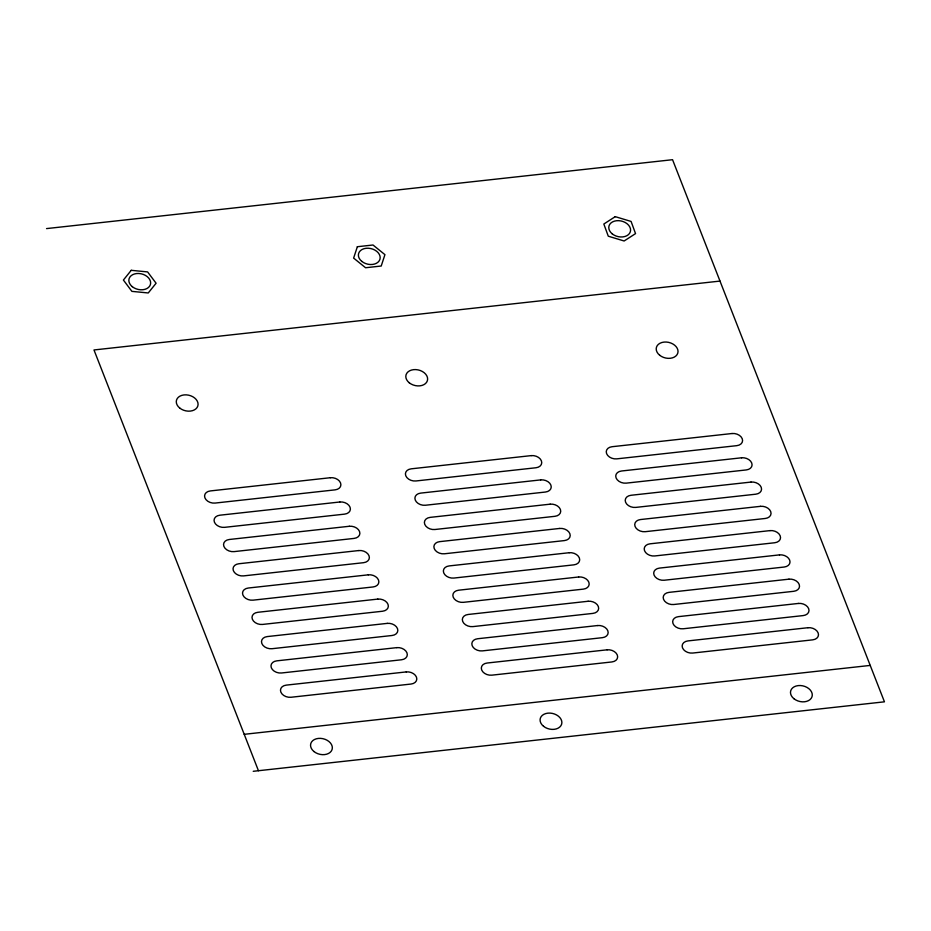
<?xml version="1.0" encoding="UTF-8"?>
<svg xmlns="http://www.w3.org/2000/svg" width="931" height="931" viewBox="0 0 931 931"><rect width="100%" height="100%" fill="white"/><g stroke="black" fill="none" stroke-linecap="round" stroke-linejoin="round"><path stroke-width="1.4" d="M46.55 228.595L672.554 159.701L884.45 701.823L253.232 771.299M719.989 281.081L93.984 349.963L258.446 770.717M244.213 734.315L870.217 665.421M357.353 246.727L353.629 258.096L365.569 267.744L381.221 266.022L384.934 254.652L373.005 245.004L357.353 246.727M131.248 270.316L123.404 280.045L131.899 291.368L148.25 292.962L156.094 283.233L147.598 271.91L131.248 270.316M615.24 216.655L603.835 224.034L608.28 236.195L624.131 240.989L635.536 233.611L631.09 221.438L615.24 216.655M330.354 477.719L210.371 490.928A8.286 5.97 13.8 0 0 204.913 497.852A8.286 5.97 13.8 0 0 215.119 503.066L335.102 489.857A8.286 5.97 13.8 0 0 340.548 482.933A8.286 5.97 13.8 0 0 330.354 477.719M531.194 455.62L411.211 468.828A8.286 5.97 13.8 0 0 405.765 475.753A8.286 5.97 13.8 0 0 415.959 480.966L535.942 467.758A8.286 5.97 13.8 0 0 541.4 460.833A8.286 5.97 13.8 0 0 531.194 455.62M732.045 433.52L612.051 446.717A8.286 5.97 13.8 0 0 606.605 453.653A8.286 5.97 13.8 0 0 616.799 458.855L736.782 445.658A8.286 5.97 13.8 0 0 742.24 438.722A8.286 5.97 13.8 0 0 732.045 433.52M339.838 501.995L219.856 515.204A8.286 5.97 13.8 0 0 214.409 522.128A8.286 5.97 13.8 0 0 224.604 527.342L344.586 514.133A8.286 5.97 13.8 0 0 350.044 507.209A8.286 5.97 13.8 0 0 339.838 501.995M540.69 479.896L420.707 493.104A8.286 5.97 13.8 0 0 415.249 500.028A8.286 5.97 13.8 0 0 425.444 505.242L545.426 492.034A8.286 5.97 13.8 0 0 550.884 485.098A8.286 5.97 13.8 0 0 540.69 479.896M741.53 457.796L621.547 470.993A8.286 5.97 13.8 0 0 616.089 477.929A8.286 5.97 13.8 0 0 626.284 483.131L746.278 469.934A8.286 5.97 13.8 0 0 751.724 462.998A8.286 5.97 13.8 0 0 741.53 457.796M349.334 526.271L229.352 539.48A8.286 5.97 13.8 0 0 223.894 546.404A8.286 5.97 13.8 0 0 234.088 551.618L354.071 538.409A8.286 5.97 13.8 0 0 359.529 531.485A8.286 5.97 13.8 0 0 349.334 526.271M550.174 504.171L430.192 517.368A8.286 5.97 13.8 0 0 424.734 524.304A8.286 5.97 13.8 0 0 434.928 529.506L554.923 516.309A8.286 5.97 13.8 0 0 560.369 509.373A8.286 5.97 13.8 0 0 550.174 504.171M751.014 482.072L631.032 495.269A8.286 5.97 13.8 0 0 625.574 502.205A8.286 5.97 13.8 0 0 635.78 507.407L755.763 494.198A8.286 5.97 13.8 0 0 761.209 487.274A8.286 5.97 13.8 0 0 751.014 482.072M358.819 550.547L238.836 563.755A8.286 5.97 13.8 0 0 233.378 570.68A8.286 5.97 13.8 0 0 243.585 575.893L363.567 562.685A8.286 5.97 13.8 0 0 369.013 555.749A8.286 5.97 13.8 0 0 358.819 550.547M559.659 528.447L439.676 541.644A8.286 5.97 13.8 0 0 434.23 548.58A8.286 5.97 13.8 0 0 444.424 553.782L564.407 540.585A8.286 5.97 13.8 0 0 569.853 533.649A8.286 5.97 13.8 0 0 559.659 528.447M760.499 506.336L640.516 519.545A8.286 5.97 13.8 0 0 635.07 526.469A8.286 5.97 13.8 0 0 645.264 531.682L765.247 518.474A8.286 5.97 13.8 0 0 770.705 511.55A8.286 5.97 13.8 0 0 760.499 506.336M368.304 574.823L248.321 588.02A8.286 5.97 13.8 0 0 242.875 594.956A8.286 5.97 13.8 0 0 253.069 600.158L373.052 586.961A8.286 5.97 13.8 0 0 378.51 580.025A8.286 5.97 13.8 0 0 368.304 574.823M569.155 552.723L449.161 565.92A8.286 5.97 13.8 0 0 443.715 572.856A8.286 5.97 13.8 0 0 453.909 578.058L573.892 564.849A8.286 5.97 13.8 0 0 579.35 557.925A8.286 5.97 13.8 0 0 569.155 552.723M769.995 530.612L650.013 543.82A8.286 5.97 13.8 0 0 644.555 550.745A8.286 5.97 13.8 0 0 654.749 555.958L774.732 542.75A8.286 5.97 13.8 0 0 780.19 535.825A8.286 5.97 13.8 0 0 769.995 530.612M377.8 599.098L257.806 612.295A8.286 5.97 13.8 0 0 252.359 619.231A8.286 5.97 13.8 0 0 262.554 624.433L382.536 611.236A8.286 5.97 13.8 0 0 387.994 604.3A8.286 5.97 13.8 0 0 377.8 599.098M578.64 576.987L458.657 590.196A8.286 5.97 13.8 0 0 453.199 597.12A8.286 5.97 13.8 0 0 463.394 602.334L583.376 589.125A8.286 5.97 13.8 0 0 588.834 582.201A8.286 5.97 13.8 0 0 578.64 576.987M779.48 554.888L659.497 568.096A8.286 5.97 13.8 0 0 654.039 575.021A8.286 5.97 13.8 0 0 664.245 580.234L784.228 567.026A8.286 5.97 13.8 0 0 789.674 560.101A8.286 5.97 13.8 0 0 779.48 554.888M387.284 623.374L267.302 636.571A8.286 5.97 13.8 0 0 261.844 643.507A8.286 5.97 13.8 0 0 272.038 648.709L392.032 635.501A8.286 5.97 13.8 0 0 397.479 628.576A8.286 5.97 13.8 0 0 387.284 623.374M588.124 601.263L468.142 614.472A8.286 5.97 13.8 0 0 462.684 621.396A8.286 5.97 13.8 0 0 472.89 626.61L592.872 613.401A8.286 5.97 13.8 0 0 598.319 606.477A8.286 5.97 13.8 0 0 588.124 601.263M788.964 579.163L668.982 592.372A8.286 5.97 13.8 0 0 663.535 599.296A8.286 5.97 13.8 0 0 673.73 604.51L793.712 591.301A8.286 5.97 13.8 0 0 799.17 584.365A8.286 5.97 13.8 0 0 788.964 579.163M396.769 647.639L276.786 660.847A8.286 5.97 13.8 0 0 271.328 667.771A8.286 5.97 13.8 0 0 281.534 672.985L401.517 659.776A8.286 5.97 13.8 0 0 406.963 652.852A8.286 5.97 13.8 0 0 396.769 647.639M597.609 625.539L477.626 638.747A8.286 5.97 13.8 0 0 472.18 645.672A8.286 5.97 13.8 0 0 482.374 650.885L602.357 637.677A8.286 5.97 13.8 0 0 607.815 630.753A8.286 5.97 13.8 0 0 597.609 625.539M798.461 603.439L678.478 616.636A8.286 5.97 13.8 0 0 673.02 623.572A8.286 5.97 13.8 0 0 683.214 628.774L803.197 615.577A8.286 5.97 13.8 0 0 808.655 608.641A8.286 5.97 13.8 0 0 798.461 603.439M406.253 671.914L286.271 685.123A8.286 5.97 13.8 0 0 280.825 692.047A8.286 5.97 13.8 0 0 291.019 697.261L411.002 684.052A8.286 5.97 13.8 0 0 416.46 677.128A8.286 5.97 13.8 0 0 406.253 671.914M607.105 649.815L487.122 663.023A8.286 5.97 13.8 0 0 481.664 669.948A8.286 5.97 13.8 0 0 491.859 675.161L611.842 661.953A8.286 5.97 13.8 0 0 617.3 655.017A8.286 5.97 13.8 0 0 607.105 649.815M807.945 627.715L687.962 640.912A8.286 5.97 13.8 0 0 682.504 647.848A8.286 5.97 13.8 0 0 692.699 653.05L812.693 639.853A8.286 5.97 13.8 0 0 818.14 632.917A8.286 5.97 13.8 0 0 807.945 627.715M179.73 408.046A11.056 7.96 13.8 0 0 197.803 406.056A11.056 7.96 13.8 0 0 184.024 394.919A11.056 7.96 13.8 0 0 179.73 408.046M409.268 382.792A11.056 7.96 13.8 0 0 427.341 380.802A11.056 7.96 13.8 0 0 413.562 369.654A11.056 7.96 13.8 0 0 409.268 382.792M659.672 355.235A11.056 7.96 13.8 0 0 677.745 353.245A11.056 7.96 13.8 0 0 663.966 342.096A11.056 7.96 13.8 0 0 659.672 355.235M793.934 698.727A11.056 7.96 13.8 0 0 812.007 696.737A11.056 7.96 13.8 0 0 798.228 685.6A11.056 7.96 13.8 0 0 793.934 698.727M543.529 726.285A11.056 7.96 13.8 0 0 561.602 724.295A11.056 7.96 13.8 0 0 547.824 713.158A11.056 7.96 13.8 0 0 543.529 726.285M313.991 751.55A11.056 7.96 13.8 0 0 332.064 749.56A11.056 7.96 13.8 0 0 318.286 738.423A11.056 7.96 13.8 0 0 313.991 751.55M361.833 261.413A11.056 7.96 13.8 0 0 379.895 259.423A11.056 7.96 13.8 0 0 366.116 248.286A11.056 7.96 13.8 0 0 361.833 261.413M132.295 286.678A11.056 7.96 13.8 0 0 150.368 284.688A11.056 7.96 13.8 0 0 136.589 273.551A11.056 7.96 13.8 0 0 132.295 286.678M612.226 233.856A11.056 7.96 13.8 0 0 630.299 231.866A11.056 7.96 13.8 0 0 616.52 220.728A11.056 7.96 13.8 0 0 612.226 233.856"/></g></svg>
